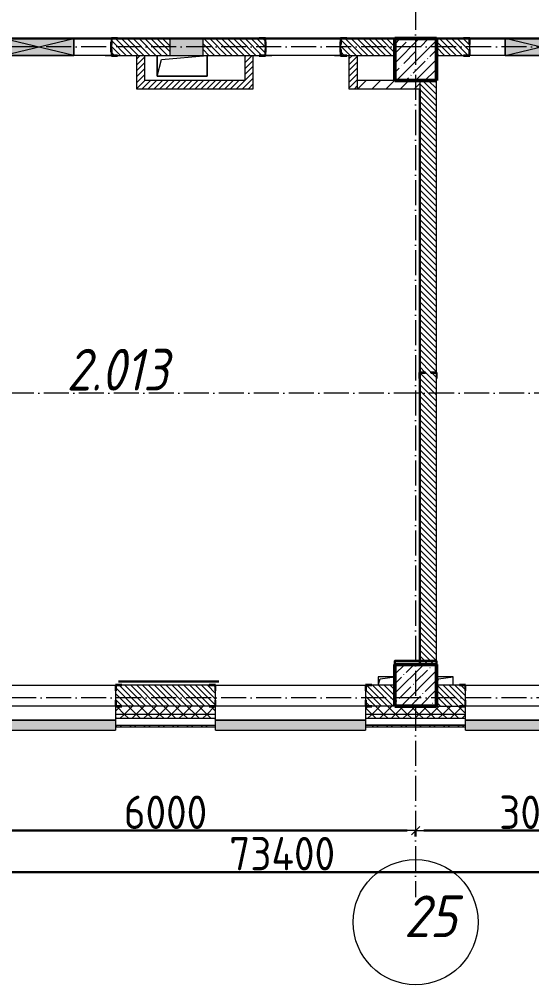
# Model space of a CAD drawing. Header units: millimetres. Extents: x -213536 to 1564669, y -45299 to 942238.
# Drawn here: x 575478 to 581625, y 623386 to 634957 of the extents above; entities that cross this region are included whole.
import ezdxf

# ---------------------------------------------------------------- set-up
doc = ezdxf.new("R2010")
doc.units = ezdxf.units.MM
doc.linetypes.add('50_200_ШТРИХ_1Т_ш5_п1_п1_', pattern=[700, 500, -100, 0, -100])
for name, color, linetype, lineweight in [('2.4) ПГП вычит ЖБбалки 0.4 м -', 24, 'Continuous', 30), ('3.1) ЖБ окна 1.2 м', 102, 'Continuous', 30), ('5) Швы', 2, 'Continuous', 30), ('A-____-____-DIMS', 7, 'Continuous', 9), ('A-DETL-GENF-OTLN', 7, 'Continuous', 9), ('A-FLOR-____-OTLN', 7, 'Continuous', 9), ('A-GENM-____-MCUT', 7, 'Continuous', 25), ('A-GENM-____-OTLN', 7, 'Continuous', 9), ('A-GENM-____-OTLN-1', 7, 'Continuous', 25), ('A-GLAZ-____-OTLN', 7, 'Continuous', 9), ('A-WALL-____-MCUT', 7, 'Continuous', 13), ('A-WALL-____-MCUT-1', 7, 'Continuous', 9), ('A-WALL-____-OTLN', 7, 'Continuous', 9), ('A-WALL-____-PATT-1', 7, 'Continuous', 9), ('A-WALL-FNSH-MCUT-1', 7, 'Continuous', 9), ('I-WALL-____-OTLN', 7, 'Continuous', 9), ('S-COLS-____-MCUT', 7, 'Continuous', 50), ('S-COLS-____-OTLN', 7, 'Continuous', 9), ('S-GRID-____-IDEN', 7, 'Continuous', 9), ('S-GRID-____-OTLN-1', 7, '50_200_ШТРИХ_1Т_ш5_п1_п1_', 9), ('Марки помещений', 7, 'Continuous', 9)]:
    doc.layers.add(name, color=color, linetype=linetype, lineweight=lineweight)
doc.layers.add('A-GLAZ-____-OTLN-1', color=7, linetype='Continuous', lineweight=9, true_color=0xc0c0c0)
doc.styles.add('ISOCPEUR_I_2', font='isocpeui.ttf', dxfattribs={"width": 0.85, "height": 2.3})
doc.styles.add('ISOCPEUR_I_9', font='isocpeui.ttf', dxfattribs={"width": 0.9, "height": 250})
doc.styles.add('СПДС', font='isocpeur.ttf', dxfattribs={"width": 0.9})
doc.dimstyles.new('Размера А3', dxfattribs={"dimtxt": 200, "dimasz": 100, "dimexe": 70, "dimexo": 100, "dimgap": 20, "dimtad": 1, "dimdec": 0, "dimrnd": 10, "dimzin": 0, "dimdsep": 46, "dimtxsty": 'СПДС', "dimblk": 'ARROWHEAD_6', "dimcen": 1, "dimclrd": 256, "dimclre": 256, "dimclrt": 256, "dimazin": 0, "dimtfac": 1, "dimtdec": 0, "dimtmove": 2, "dimatfit": 3, "dimfxl": 1, "dimtolj": 1, "dimtzin": 0, "dimarcsym": 0})
pattern_1 = [(135, (544282.637, 571544.04), (-35.35534, -35.35534), [])]
pattern_2 = [(45, (544282.64, 571544.04), (-70.71068, 70.71068), []), (135, (544282.64, 571544.04), (-70.71068, -70.71068), [])]
pattern_3 = [(45, (544282.637, 571544.04), (-35.35534, 35.35534), [])]

# ---------------------------------------------------------------- blocks, each defined once
blk = doc.blocks.new('BSC_Колонна _Прямоугольная - 500х500-V13-АР1_План отверстий 2 этажа в осях 1-64_Ю-ЯЯ')
at = {"layer": 'S-COLS-____-OTLN'}
h = blk.add_hatch(dxfattribs=at)
h.set_pattern_fill('FP_22', color=256, style=0, pattern_type=2)
h.set_pattern_definition([(45, (-35950, -55431.04), (-114.04925, 114.04925), []), (45, (-35835.95, -55431.04), (-114.04925, 114.04925), [201.613, -40.323, 3.353, -36.97])])
h.paths.add_polyline_path([(-250, -250), (250, -250), (250, 250), (-250, 250), (-250, 179)], flags=0)
at = {"layer": 'S-COLS-____-MCUT'}
for p, q in [((250, 250), (-250, 250)), ((-250, 250), (-250, -250)), ((250, -250), (250, 250)), ((-250, -250), (250, -250))]:
    blk.add_line(p, q, dxfattribs=at)
blk = doc.blocks.new('BSC_Колонна _Прямоугольная - 500х500-V14-АР1_План отверстий 2 этажа в осях 1-64_Ю-ЯЯ')
at = {"layer": 'S-COLS-____-OTLN'}
h = blk.add_hatch(dxfattribs=at)
h.set_pattern_fill('FP_23', color=256, style=0, pattern_type=2)
h.set_pattern_definition([(45, (-35950, -62931.04), (-114.04925, 114.04925), []), (45, (-35835.95, -62931.04), (-114.04925, 114.04925), [201.613, -40.323, 3.353, -36.97])])
h.paths.add_polyline_path([(-250, -250), (250, -250), (250, 250), (-250, 250)], flags=0)
at = {"layer": 'S-COLS-____-MCUT'}
for p, q in [((250, 250), (-250, 250)), ((-250, 250), (-250, -250)), ((250, -250), (250, 250)), ((-250, -250), (250, -250))]:
    blk.add_line(p, q, dxfattribs=at)
blk = doc.blocks.new('Фахверк_СКБ_Уголок - 250_2700-27497298-АР1_План отверстий 2 этажа в осях 1-64_Ю-ЯЯ')
at = {"layer": 'A-GENM-____-MCUT'}
for p, q in [((200, 181), (125, 181)), ((125, 181), (125, 106)), ((131, 106), (131, 175)), ((131, 175), (200, 175)), ((200, 175), (200, 181)), ((125, 106), (131, 106)), ((131, -6), (125, -6)), ((125, -6), (125, -81)), ((125, -81), (200, -81)), ((131, -75), (131, -6)), ((200, -75), (131, -75)), ((200, -81), (200, -75))]:
    blk.add_line(p, q, dxfattribs=at)
blk = doc.blocks.new('Фахверк_СКБ_Уголок - 200_3960-28268576-АР1_План отверстий 2 этажа в осях 1-64_Ю-ЯЯ')
at = {"layer": 'A-GENM-____-MCUT'}
for p, q in [((200, 156), (125, 156)), ((125, 156), (125, 81)), ((131, 81), (131, 150)), ((131, 150), (200, 150)), ((200, 150), (200, 156)), ((125, 81), (131, 81)), ((131, 19), (125, 19)), ((125, 19), (125, -56)), ((131, -50), (131, 19)), ((125, -56), (200, -56)), ((200, -50), (131, -50)), ((200, -56), (200, -50))]:
    blk.add_line(p, q, dxfattribs=at)
blk = doc.blocks.new('АР_Перемычка - АР_Перемычка-28357691-АР1_План отверстий 2 этажа в осях 1-64_Ю-ЯЯ')
at = {"layer": 'A-GENM-____-OTLN'}
blk.add_line((-250, -100), (-243, -100), dxfattribs=at)
blk = doc.blocks.new('154_Стойка_СКБ_Уголок - СМ-2480_200-28346303-АР1_План отверстий 2 этажа в осях 1-64_Ю-ЯЯ')
at = {"layer": 'A-GENM-____-MCUT'}
for p, q in [((125, 156), (125, 81)), ((200, 156), (125, 156)), ((131, 81), (131, 150)), ((131, 150), (200, 150)), ((200, 150), (200, 156)), ((125, 81), (131, 81)), ((131, 19), (125, 19)), ((125, 19), (125, -56)), ((131, -50), (131, 19)), ((125, -56), (200, -56)), ((200, -50), (131, -50)), ((200, -56), (200, -50))]:
    blk.add_line(p, q, dxfattribs=at)
blk = doc.blocks.new('Стойка_Влож_Полоса боковая - Полоса-V150-АР1_План отверстий 2 этажа в осях 1-64_Ю-ЯЯ')
at = {"layer": 'A-GENM-____-OTLN'}
for p, q in [((-5, 60), (0, 60)), ((-5, -60), (-5, 60)), ((0, 31), (0, -31)), ((0, -60), (-5, -60))]:
    blk.add_line(p, q, dxfattribs=at)
blk = doc.blocks.new('Стойка_Влож_Уголок_Опорный - Уголок-28213941-АР1_План отверстий 2 этажа в осях 1-64_Ю-ЯЯ')
at = {"layer": 'A-GENM-____-OTLN'}
for p, q in [((-212, -6), (-212, 0)), ((0, 0), (0, -6)), ((-212, -75), (-212, -6)), ((-212, -6), (-206, -6)), ((-212, -75), (-206, -75)), ((-6, -6), (0, -6)), ((-6, -75), (0, -75)), ((0, -6), (0, -75))]:
    blk.add_line(p, q, dxfattribs=at)
blk = doc.blocks.new('Фахверк_СКБ_Уголок - 200_3550-28267367-АР1_План отверстий 2 этажа в осях 1-64_Ю-ЯЯ')
at = {"layer": 'A-GENM-____-MCUT'}
for p, q in [((200, 156), (125, 156)), ((125, 156), (125, 81)), ((131, 81), (131, 150)), ((131, 150), (200, 150)), ((200, 150), (200, 156)), ((125, 81), (131, 81)), ((131, 19), (125, 19)), ((125, 19), (125, -56)), ((131, -50), (131, 19)), ((125, -56), (200, -56)), ((200, -50), (131, -50)), ((200, -56), (200, -50))]:
    blk.add_line(p, q, dxfattribs=at)
blk = doc.blocks.new('AR_Отверстие Ниша - Лючок-32404715-АР1_План отверстий 2 этажа в осях 1-64_Ю-ЯЯ')
at = {"layer": 'A-GLAZ-____-OTLN'}
blk.add_hatch(color=256, dxfattribs=at).paths.add_polyline_path([(-200, 100), (-200, -100), (200, -100), (200, 100)], flags=0)
for p, q in [((200, 100), (-200, 100)), ((-200, 100), (-200, -100)), ((200, -100), (200, 100)), ((-200, -100), (200, -100))]:
    blk.add_line(p, q, dxfattribs=at)
blk = doc.blocks.new('AR_Отверстие прямоугольное _в плите_ - AR_Отверстие прямоугольное _в плите_-30459255-АР1_План отверстий 2 этажа в осях 1-64_Ю-ЯЯ')
at = {"layer": 'A-GENM-____-OTLN'}
for p, q in [((-300, 125), (-300, -125)), ((-250, 75), (300, 125)), ((300, -125), (300, 125)), ((-300, -125), (-250, 75)), ((-300, -125), (300, -125))]:
    blk.add_line(p, q, dxfattribs=at)
blk = doc.blocks.new('AR_Отверстие прямоугольное _в плите_ - AR_Отверстие прямоугольное _в плите_-V167-АР1_План отверстий 2 этажа в осях 1-64_Ю-ЯЯ')
at = {"layer": 'A-GENM-____-OTLN'}
for p, q in [((100, 50), (-100, 50)), ((-100, -50), (-75, 25)), ((-75, 25), (100, 50)), ((100, -50), (100, 50))]:
    blk.add_line(p, q, dxfattribs=at)
blk = doc.blocks.new('AR_Отверстие прямоугольное _в плите_ - AR_Отверстие прямоугольное _в плите_-V175-АР1_План отверстий 2 этажа в осях 1-64_Ю-ЯЯ')
at = {"layer": 'A-GENM-____-OTLN'}
for p, q in [((100, 50), (-100, 50)), ((-100, 50), (-100, -50)), ((-100, -50), (-75, 25)), ((-75, 25), (100, 50))]:
    blk.add_line(p, q, dxfattribs=at)
blk = doc.blocks.new('Отлив_СКБ - Отлив витража_120_НВФ-31885687-АР1_План отверстий 2 этажа в осях 1-64_Ю-ЯЯ')
at = {"layer": 'A-GLAZ-____-OTLN-1'}
for points in [[(0, 0), (0, -2), (1800, -2), (1800, 0), (1023, 0)], [(0, -83), (0, -120), (1800, -120), (1800, -2), (0, -2), (0, -63)]]:
    blk.add_hatch(color=256, dxfattribs=at).paths.add_polyline_path(points, flags=0)
at = {"layer": 'A-GLAZ-____-OTLN'}
for p, q in [((0, 0), (1800, 0)), ((1800, -2), (0, -2)), ((0, -120), (0, -83)), ((1800, -83), (1800, -120)), ((0, -120), (1800, -120))]:
    blk.add_line(p, q, dxfattribs=at)
blk = doc.blocks.new('AR_Отверстие прямоугольное _в стене_ - AR_Отверстие прямоугольное _в стене__ОВ-36798040-АР1_План отверстий 2 этажа в осях 1-64_Ю-ЯЯ')
at = {"layer": 'A-GLAZ-____-OTLN'}
blk.add_hatch(color=256, dxfattribs=at).paths.add_polyline_path([(425, -100), (425, 100), (-425, 100), (-425, -100)], flags=0)
at = {"layer": 'A-DETL-GENF-OTLN'}
for p, q in [((-425, -100), (-425, 100)), ((-425, 100), (425, 100)), ((425, 100), (-425, -100)), ((-425, 100), (425, -100)), ((425, 100), (-425, 100)), ((-425, 100), (-425, -100)), ((425, 100), (425, -100)), ((425, -100), (425, 100)), ((425, -100), (-425, -100)), ((-425, -100), (425, -100))]:
    blk.add_line(p, q, dxfattribs=at)
blk = doc.blocks.new('Ось сетки - Круг_Ø6_00__ISO-2_5_0_9K_-25732049-АР1_План отверстий 2 этажа в осях 1-64_Ю-ЯЯ')
at = {"layer": 'S-GRID-____-IDEN'}
blk.add_circle((0, 0), 3, dxfattribs=at)
blk = doc.blocks.new('ARROWHEAD_6')
at = {"color": 0, "linetype": 'Continuous'}
for p, q in [((0, 0), (-1, 0)), ((-0.5, -0.5), (0.5, 0.5))]:
    blk.add_line(p, q, dxfattribs=at)
blk = doc.blocks.new('*D5567')
at = {"layer": 'A-____-____-DIMS', "lineweight": -2, "transparency": 16777216}
for p, q in [((14358, 512710), (14358, 512634)), ((14458, 512704), (20258, 512704)), ((20358, 512710), (20358, 512634))]:
    blk.add_line(p, q, dxfattribs=at)
at = {"layer": 'Defpoints', "color": 0, "lineweight": 30, "transparency": 16777216}
for p in [(14358, 512810), (20358, 512810), (20358, 512704)]:
    blk.add_point(p, dxfattribs=at)
at = {"layer": 'A-____-____-DIMS', "lineweight": -2, "transparency": 16777216, "xscale": 100, "yscale": 100, "zscale": 100, "rotation": 180}
blk.add_blockref('ARROWHEAD_6', (14358, 512704), dxfattribs=at)
at = {"layer": 'A-____-____-DIMS', "lineweight": -2, "transparency": 16777216, "xscale": 100, "yscale": 100, "zscale": 100}
blk.add_blockref('ARROWHEAD_6', (20358, 512704), dxfattribs=at)
at = {"layer": 'A-____-____-DIMS', "transparency": 16777216, "insert": (17358, 512924), "char_height": 400, "width": 2.49, "attachment_point": 5, "style": 'СПДС'}
blk.add_mtext('\\A1;6000', dxfattribs=at)
blk = doc.blocks.new('*D5568')
at = {"layer": 'A-____-____-DIMS', "lineweight": -2, "transparency": 16777216}
for p, q in [((20358, 512710), (20358, 512634)), ((20458, 512704), (23258, 512704)), ((23358, 512710), (23358, 512634))]:
    blk.add_line(p, q, dxfattribs=at)
at = {"layer": 'Defpoints', "color": 0, "lineweight": 30, "transparency": 16777216}
for p in [(20358, 512810), (23358, 512810), (23358, 512704)]:
    blk.add_point(p, dxfattribs=at)
at = {"layer": 'A-____-____-DIMS', "lineweight": -2, "transparency": 16777216, "xscale": 100, "yscale": 100, "zscale": 100, "rotation": 180}
blk.add_blockref('ARROWHEAD_6', (20358, 512704), dxfattribs=at)
at = {"layer": 'A-____-____-DIMS', "lineweight": -2, "transparency": 16777216, "xscale": 100, "yscale": 100, "zscale": 100}
blk.add_blockref('ARROWHEAD_6', (23358, 512704), dxfattribs=at)
at = {"layer": 'A-____-____-DIMS', "transparency": 16777216, "insert": (21858, 512924), "char_height": 400, "width": 2.49, "attachment_point": 5, "style": 'СПДС'}
blk.add_mtext('\\A1;3000', dxfattribs=at)
blk = doc.blocks.new('*D5556')
at = {"layer": 'A-____-____-DIMS', "lineweight": -2, "transparency": 16777216}
for p, q in [((-17942, 512214), (-17942, 512138)), ((-17842, 512208), (55358, 512208)), ((55458, 512214), (55458, 512138))]:
    blk.add_line(p, q, dxfattribs=at)
at = {"layer": 'Defpoints', "color": 0, "lineweight": 30, "transparency": 16777216}
for p in [(-17942, 512314), (55458, 512314), (55458, 512208)]:
    blk.add_point(p, dxfattribs=at)
at = {"layer": 'A-____-____-DIMS', "lineweight": -2, "transparency": 16777216, "xscale": 100, "yscale": 100, "zscale": 100, "rotation": 180}
blk.add_blockref('ARROWHEAD_6', (-17942, 512208), dxfattribs=at)
at = {"layer": 'A-____-____-DIMS', "lineweight": -2, "transparency": 16777216, "xscale": 100, "yscale": 100, "zscale": 100}
blk.add_blockref('ARROWHEAD_6', (55458, 512208), dxfattribs=at)
at = {"layer": 'A-____-____-DIMS', "transparency": 16777216, "insert": (18758, 512428), "char_height": 400, "width": 3.19, "attachment_point": 5, "style": 'СПДС'}
blk.add_mtext('\\A1;73400', dxfattribs=at)
blk = doc.blocks.new('2этаж')
at = {"layer": 'S-GRID-____-OTLN-1', "color": 251, "ltscale": 0.6, "true_color": 0x636466}
for p, q in [((20358.3, 549908.8), (20358.3, 511907.5)), ((88482.7, 522097), (-20260.4, 522097)), ((59888.4, 517947), (-20260.4, 517947)), ((88482.7, 514297), (-20260.4, 514297))]:
    blk.add_line(p, q, dxfattribs=at)
at = {"layer": 'S-GRID-____-IDEN', "xscale": 250, "yscale": 250, "zscale": 99.99999999999993, "rotation": 180}
blk.add_blockref('Ось сетки - Круг_Ø6_00__ISO-2_5_0_9K_-25732049-АР1_План отверстий 2 этажа в осях 1-64_Ю-ЯЯ', (20358.3, 511607.5), dxfattribs=at)
at = {"layer": 'S-GRID-____-IDEN', "insert": (20219.4, 511927.3), "char_height": 500, "width": 404.05, "attachment_point": 1, "style": 'ISOCPEUR_I_9'}
blk.add_mtext('25', dxfattribs=at)
at = {"layer": 'A-____-____-DIMS'}
for base, p1, p2, picture, middle in [((20358.3, 512704.4), (14358.3, 512810.5), (20358.3, 512810.5), '*D5567', (17358.3, 512924.4)), ((23358.3, 512704.4), (20358.3, 512810.5), (23358.3, 512810.5), '*D5568', (21858.3, 512924.4)), ((55458.3, 512207.6), (-17941.7, 512313.7), (55458.3, 512313.7), '*D5556', (18758.3, 512427.6))]:
    dim = blk.add_linear_dim(base=base, p1=p1, p2=p2, dimstyle='Размера А3', override={"dimtxt": 400}, dxfattribs=at)
    dim.commit()
    dim.dimension.update_dxf_attribs({"geometry": picture, "text_midpoint": middle})

msp = doc.modelspace()

# ---------------------------------------------------------------- hatches: boundary and pattern name
at = {"layer": 'A-WALL-____-PATT-1'}
h = msp.add_hatch(dxfattribs=at)
h.set_pattern_fill('FP_6', color=256, style=0, pattern_type=2)
h.set_pattern_definition(pattern_1)
h.paths.add_polyline_path([(579982.6, 634525.1), (579982.6, 634725.1), (579338.6, 634725.1), (579338.6, 634656.1), (579332.6, 634656.1), (579332.6, 634594.1), (579338.6, 634594.1), (579338.6, 634525.1), (579617.5, 634525.1)], flags=0)
h.paths.add_polyline_path([(578426.6, 634525.1), (578426.6, 634594.1), (578432.6, 634594.1), (578432.6, 634656.1), (578426.6, 634656.1), (578426.6, 634725.1), (577682.6, 634725.1), (577682.6, 634525.1), (578357.6, 634525.1)], flags=0)
h.paths.add_polyline_path([(577282.6, 634525.1), (577282.6, 634725.1), (576588.6, 634725.1), (576588.6, 634656.1), (576582.6, 634656.1), (576582.6, 634594.1), (576588.6, 634594.1), (576588.6, 634525.1), (576657.6, 634525.1)], flags=0)
h.paths.add_polyline_path([(574482.6, 634525.1), (574876.6, 634525.1), (574876.6, 634594.1), (574882.6, 634594.1), (574882.6, 634656.1), (574876.6, 634656.1), (574876.6, 634725.1), (574482.6, 634725.1)], flags=0)
h = msp.add_hatch(dxfattribs=at)
h.set_pattern_fill('FP_6', color=256, style=0, pattern_type=2)
h.set_pattern_definition(pattern_1)
h.paths.add_polyline_path([(582982.6, 634525.1), (582982.6, 634725.1), (582588.6, 634725.1), (582588.6, 634656.1), (582582.6, 634656.1), (582582.6, 634594.1), (582588.6, 634594.1), (582588.6, 634525.1), (582657.6, 634525.1)], flags=0)
h.paths.add_polyline_path([(580807.6, 634525.1), (580876.6, 634525.1), (580876.6, 634594.1), (580882.6, 634594.1), (580882.6, 634656.1), (580876.6, 634656.1), (580876.6, 634725.1), (580482.6, 634725.1), (580482.6, 634525.1)], flags=0)
h = msp.add_hatch(dxfattribs=at)
h.set_pattern_fill('FP_5', color=256, style=0, pattern_type=2)
h.set_pattern_definition(pattern_3)
h.paths.add_polyline_path([(576982.6, 634125.1), (576982.6, 634525.1), (576882.6, 634525.1), (576882.6, 634125.1)], flags=0)
h = msp.add_hatch(dxfattribs=at)
h.set_pattern_fill('FP_5', color=256, style=0, pattern_type=2)
h.set_pattern_definition(pattern_3)
h.paths.add_polyline_path([(578282.6, 634125.1), (578282.6, 634525.1), (578182.6, 634525.1), (578182.6, 634125.1)], flags=0)
h = msp.add_hatch(dxfattribs=at)
h.set_pattern_fill('FP_5', color=256, style=0, pattern_type=2)
h.set_pattern_definition(pattern_3)
h.paths.add_polyline_path([(579532.6, 634125.1), (579532.6, 634525.1), (579432.6, 634525.1), (579432.6, 634125.1)], flags=0)
h = msp.add_hatch(dxfattribs=at)
h.set_pattern_fill('FP_5', color=256, style=0, pattern_type=2)
h.set_pattern_definition(pattern_3)
h.paths.add_polyline_path([(576982.6, 634125.1), (578182.6, 634125.1), (578182.6, 634225.1), (576982.6, 634225.1)], flags=0)
h = msp.add_hatch(dxfattribs=at)
h.set_pattern_fill('FP_4', color=256, style=0, pattern_type=2)
h.set_pattern_definition([(45, (544282.64, 571544.04), (-84.85281, 84.85281), [])])
h.paths.add_polyline_path([(579617.5, 634125.1), (580282.6, 634125.1), (580282.6, 634225.1), (579532.6, 634225.1), (579532.6, 634125.1)], flags=0)
h = msp.add_hatch(dxfattribs=at)
h.set_pattern_fill('FP_6', color=256, style=0, pattern_type=2)
h.set_pattern_definition(pattern_1)
h.paths.add_polyline_path([(580282.6, 627225.1), (580482.6, 627225.1), (580482.6, 630719.1), (580413.6, 630719.1), (580413.6, 630725.1), (580482.6, 630725.1), (580482.6, 634225.1), (580282.6, 634225.1), (580282.6, 630725.1), (580351.6, 630725.1), (580351.6, 630719.1), (580282.6, 630719.1), (580282.6, 628768.6)], flags=0)
h = msp.add_hatch(dxfattribs=at)
h.set_pattern_fill('FP_6', color=256, style=0, pattern_type=2)
h.set_pattern_definition(pattern_1)
h.paths.add_polyline_path([(579638.6, 626725.1), (579982.6, 626725.1), (579982.6, 626975.1), (579638.6, 626975.1), (579638.6, 626906.1), (579632.6, 626906.1), (579632.6, 626794.1), (579638.6, 626794.1)], flags=0)
h.paths.add_polyline_path([(577757.6, 626725.1), (577826.6, 626725.1), (577826.6, 626794.1), (577832.6, 626794.1), (577832.6, 626906.1), (577826.6, 626906.1), (577826.6, 626975.1), (576638.6, 626975.1), (576638.6, 626906.1), (576632.6, 626906.1), (576632.6, 626794.1), (576638.6, 626794.1), (576638.6, 626725.1), (576707.6, 626725.1)], flags=0)
h.paths.add_polyline_path([(574826.6, 626725.1), (574826.6, 626794.1), (574832.6, 626794.1), (574832.6, 626906.1), (574826.6, 626906.1), (574826.6, 626975.1), (574482.6, 626975.1), (574482.6, 626725.1), (574757.6, 626725.1)], flags=0)
h = msp.add_hatch(dxfattribs=at)
h.set_pattern_fill('FP_6', color=256, style=0, pattern_type=2)
h.set_pattern_definition(pattern_1)
h.paths.add_polyline_path([(582982.6, 626725.1), (582982.6, 626975.1), (582638.6, 626975.1), (582638.6, 626906.1), (582632.6, 626906.1), (582632.6, 626794.1), (582638.6, 626794.1), (582638.6, 626725.1), (582707.6, 626725.1)], flags=0)
h.paths.add_polyline_path([(580826.6, 626725.1), (580826.6, 626794.1), (580832.6, 626794.1), (580832.6, 626906.1), (580826.6, 626906.1), (580826.6, 626975.1), (580482.6, 626975.1), (580482.6, 626725.1), (580757.6, 626725.1)], flags=0)
h = msp.add_hatch(dxfattribs=at)
h.set_pattern_fill('FP_1', color=256, style=0, pattern_type=2)
h.set_pattern_definition(pattern_2)
h.paths.add_polyline_path([(618502.5, 626625.1), (618582.6, 626625.1), (618582.6, 626725.1), (612232.6, 626725.1), (612232.6, 626625.1), (614967.5, 626625.1)], flags=0)
h.paths.add_polyline_path([(609282.6, 626625.1), (611232.6, 626625.1), (611232.6, 626725.1), (609357.6, 626725.1), (609357.6, 626719.1), (609282.6, 626719.1)], flags=0)
h.paths.add_polyline_path([(608282.6, 626625.1), (608282.6, 626719.1), (608207.6, 626719.1), (608207.6, 626725.1), (607257.6, 626725.1), (607257.6, 626719.1), (607182.6, 626719.1), (607182.6, 626625.1), (607897.5, 626625.1)], flags=0)
h.paths.add_polyline_path([(604362.5, 626625.1), (605382.6, 626625.1), (605382.6, 626719.1), (605307.6, 626719.1), (605307.6, 626725.1), (604257.6, 626725.1), (604257.6, 626719.1), (604182.6, 626719.1), (604182.6, 626625.1), (604257.6, 626625.1)], flags=0)
h.paths.add_polyline_path([(602382.6, 626625.1), (602382.6, 626719.1), (602307.6, 626719.1), (602307.6, 626725.1), (601257.6, 626725.1), (601257.6, 626719.1), (601182.6, 626719.1), (601182.6, 626625.1), (601711.2, 626625.1)], flags=0)
h.paths.add_polyline_path([(598618.1, 626625.1), (599382.6, 626625.1), (599382.6, 626719.1), (599307.6, 626719.1), (599307.6, 626725.1), (598257.6, 626725.1), (598257.6, 626719.1), (598182.6, 626719.1), (598182.6, 626625.1), (598532.6, 626625.1)], flags=0)
h.paths.add_polyline_path([(596307.6, 626625.1), (596382.6, 626625.1), (596382.6, 626719.1), (596307.6, 626719.1), (596307.6, 626725.1), (595257.6, 626725.1), (595257.6, 626719.1), (595182.6, 626719.1), (595182.6, 626625.1), (595525, 626625.1)], flags=0)
h.paths.add_polyline_path([(592182.6, 626625.1), (593382.6, 626625.1), (593382.6, 626719.1), (593307.6, 626719.1), (593307.6, 626725.1), (592257.6, 626725.1), (592257.6, 626719.1), (592182.6, 626719.1)], flags=0)
h.paths.add_polyline_path([(586757.6, 626625.1), (586832.6, 626625.1), (586832.6, 626719.1), (586757.6, 626719.1), (586757.6, 626725.1), (585707.6, 626725.1), (585707.6, 626719.1), (585632.6, 626719.1), (585632.6, 626625.1), (586687.5, 626625.1)], flags=0)
h.paths.add_polyline_path([(588707.6, 626625.1), (590382.6, 626625.1), (590382.6, 626719.1), (590307.6, 626719.1), (590307.6, 626725.1), (588707.6, 626725.1), (588707.6, 626719.1), (588632.6, 626719.1), (588632.6, 626625.1)], flags=0)
h.paths.add_polyline_path([(583757.6, 626625.1), (583832.6, 626625.1), (583832.6, 626719.1), (583757.6, 626719.1), (583757.6, 626725.1), (582707.6, 626725.1), (582707.6, 626719.1), (582632.6, 626719.1), (582632.6, 626625.1), (583482.6, 626625.1)], flags=0)
h.paths.add_polyline_path([(580832.6, 626625.1), (580832.6, 626719.1), (580757.6, 626719.1), (580757.6, 626725.1), (579707.6, 626725.1), (579707.6, 626719.1), (579632.6, 626719.1), (579632.6, 626625.1), (580501.2, 626625.1)], flags=0)
h.paths.add_polyline_path([(576632.6, 626625.1), (577832.6, 626625.1), (577832.6, 626719.1), (577757.6, 626719.1), (577757.6, 626725.1), (576707.6, 626725.1), (576707.6, 626719.1), (576632.6, 626719.1)], flags=0)
h.paths.add_polyline_path([(574832.6, 626625.1), (574832.6, 626719.1), (574757.6, 626719.1), (574757.6, 626725.1), (573707.6, 626725.1), (573707.6, 626719.1), (573632.6, 626719.1), (573632.6, 626625.1), (574757.6, 626625.1)], flags=0)
h.paths.add_polyline_path([(570982.6, 626625.1), (571832.6, 626625.1), (571832.6, 626719.1), (571757.6, 626719.1), (571757.6, 626725.1), (570707.6, 626725.1), (570707.6, 626719.1), (570632.6, 626719.1), (570632.6, 626625.1), (570780, 626625.1)], flags=0)
h.paths.add_polyline_path([(568832.6, 626625.1), (568832.6, 626719.1), (568757.6, 626719.1), (568757.6, 626725.1), (567707.6, 626725.1), (567707.6, 626719.1), (567632.6, 626719.1), (567632.6, 626625.1), (568128.7, 626625.1)], flags=0)
h.paths.add_polyline_path([(565832.6, 626625.1), (565832.6, 626719.1), (565757.6, 626719.1), (565757.6, 626725.1), (564707.6, 626725.1), (564707.6, 626719.1), (564632.6, 626719.1), (564632.6, 626625.1), (565757.6, 626625.1)], flags=0)
h.paths.add_polyline_path([(562832.6, 626625.1), (562832.6, 626719.1), (562757.6, 626719.1), (562757.6, 626725.1), (561707.6, 626725.1), (561707.6, 626719.1), (561632.6, 626719.1), (561632.6, 626625.1), (562826.2, 626625.1)], flags=0)
h.paths.add_polyline_path([(560632.6, 626625.1), (560632.6, 626719.1), (560557.6, 626719.1), (560557.6, 626725.1), (550832.6, 626725.1), (550832.6, 626625.1), (560175, 626625.1)], flags=0)
h.paths.add_polyline_path([(549832.6, 626625.1), (549832.6, 626725.1), (541832.6, 626725.1), (541832.6, 626625.1), (547802.5, 626625.1)], flags=0)
h = msp.add_hatch(dxfattribs=at)
h.set_pattern_fill('FP_1', color=256, style=0, pattern_type=2)
h.set_pattern_definition(pattern_2)
h.paths.add_polyline_path([(618582.6, 626575.1), (618582.6, 626625.1), (612232.6, 626625.1), (612232.6, 626575.1), (618502.5, 626575.1)], flags=0)
h.paths.add_polyline_path([(611232.6, 626575.1), (611232.6, 626625.1), (609282.6, 626625.1), (609282.6, 626575.1), (609665, 626575.1)], flags=0)
h.paths.add_polyline_path([(608282.6, 626575.1), (608282.6, 626625.1), (607182.6, 626625.1), (607182.6, 626575.1), (607897.5, 626575.1)], flags=0)
h.paths.add_polyline_path([(605382.6, 626575.1), (605382.6, 626625.1), (604182.6, 626625.1), (604182.6, 626575.1), (604362.5, 626575.1)], flags=0)
h.paths.add_polyline_path([(602382.6, 626575.1), (602382.6, 626625.1), (601182.6, 626625.1), (601182.6, 626575.1), (601711.2, 626575.1)], flags=0)
h.paths.add_polyline_path([(599382.6, 626575.1), (599382.6, 626625.1), (598182.6, 626625.1), (598182.6, 626575.1), (599060, 626575.1)], flags=0)
h.paths.add_polyline_path([(595182.6, 626575.1), (596382.6, 626575.1), (596382.6, 626625.1), (595182.6, 626625.1)], flags=0)
h.paths.add_polyline_path([(592873.7, 626575.1), (593382.6, 626575.1), (593382.6, 626625.1), (592182.6, 626625.1), (592182.6, 626575.1)], flags=0)
h.paths.add_polyline_path([(588632.6, 626575.1), (590382.6, 626575.1), (590382.6, 626625.1), (588632.6, 626625.1)], flags=0)
h.paths.add_polyline_path([(585632.6, 626575.1), (586832.6, 626575.1), (586832.6, 626625.1), (585632.6, 626625.1)], flags=0)
h.paths.add_polyline_path([(583832.6, 626575.1), (583832.6, 626625.1), (582632.6, 626625.1), (582632.6, 626575.1), (583152.5, 626575.1)], flags=0)
h.paths.add_polyline_path([(577832.6, 626575.1), (577832.6, 626625.1), (576632.6, 626625.1), (576632.6, 626575.1)], flags=0)
h.paths.add_polyline_path([(579632.6, 626575.1), (580832.6, 626575.1), (580832.6, 626625.1), (579632.6, 626625.1)], flags=0)
h.paths.add_polyline_path([(574832.6, 626575.1), (574832.6, 626625.1), (573632.6, 626625.1), (573632.6, 626575.1), (574315, 626575.1)], flags=0)
h.paths.add_polyline_path([(571832.6, 626575.1), (571832.6, 626625.1), (570632.6, 626625.1), (570632.6, 626575.1), (571663.7, 626575.1)], flags=0)
h.paths.add_polyline_path([(567632.6, 626575.1), (568832.6, 626575.1), (568832.6, 626625.1), (567632.6, 626625.1)], flags=0)
h.paths.add_polyline_path([(565832.6, 626575.1), (565832.6, 626625.1), (564632.6, 626625.1), (564632.6, 626575.1), (565477.5, 626575.1)], flags=0)
h.paths.add_polyline_path([(562826.2, 626575.1), (562832.6, 626575.1), (562832.6, 626625.1), (561632.6, 626625.1), (561632.6, 626575.1), (561942.5, 626575.1)], flags=0)
h.paths.add_polyline_path([(560632.6, 626575.1), (560632.6, 626625.1), (550832.6, 626625.1), (550832.6, 626575.1), (560175, 626575.1)], flags=0)
h.paths.add_polyline_path([(549832.6, 626575.1), (549832.6, 626625.1), (541732.6, 626625.1), (541732.6, 626575.1), (547802.5, 626575.1)], flags=0)
h = msp.add_hatch(dxfattribs=at)
h.set_pattern_fill('FP_3', color=256, style=0, pattern_type=2)
h.set_pattern_definition([(45, (544282.64, 571544.04), (-85.53659, 85.53659), []), (45, (544339.66, 571544.04), (-85.53659, 85.53659), [])])
h.paths.add_polyline_path([(589497.6, 626475.1), (589497.6, 626495.1), (588632.6, 626495.1), (588632.6, 626475.1), (589338.7, 626475.1)], flags=0)
h.paths.add_polyline_path([(586687.5, 626475.1), (586832.6, 626475.1), (586832.6, 626495.1), (585632.6, 626495.1), (585632.6, 626475.1)], flags=0)
h.paths.add_polyline_path([(583152.5, 626475.1), (583832.6, 626475.1), (583832.6, 626495.1), (582632.6, 626495.1), (582632.6, 626475.1)], flags=0)
h.paths.add_polyline_path([(580832.6, 626475.1), (580832.6, 626495.1), (579632.6, 626495.1), (579632.6, 626475.1), (580501.2, 626475.1)], flags=0)
h.paths.add_polyline_path([(577832.6, 626475.1), (577832.6, 626495.1), (576632.6, 626495.1), (576632.6, 626475.1)], flags=0)
h.paths.add_polyline_path([(574832.6, 626475.1), (574832.6, 626495.1), (573632.6, 626495.1), (573632.6, 626475.1), (574315, 626475.1)], flags=0)
h.paths.add_polyline_path([(571663.7, 626475.1), (571832.6, 626475.1), (571832.6, 626495.1), (570632.6, 626495.1), (570632.6, 626475.1), (570780, 626475.1)], flags=0)
h.paths.add_polyline_path([(568832.6, 626475.1), (568832.6, 626495.1), (567632.6, 626495.1), (567632.6, 626475.1), (568128.7, 626475.1)], flags=0)
h.paths.add_polyline_path([(565477.5, 626475.1), (565832.6, 626475.1), (565832.6, 626495.1), (564632.6, 626495.1), (564632.6, 626475.1)], flags=0)
h.paths.add_polyline_path([(561632.6, 626475.1), (562832.6, 626475.1), (562832.6, 626495.1), (561632.6, 626495.1)], flags=0)
h.paths.add_polyline_path([(560632.6, 626475.1), (560632.6, 626495.1), (550832.6, 626495.1), (550832.6, 626475.1), (560175, 626475.1)], flags=0)
h.paths.add_polyline_path([(549832.6, 626475.1), (549832.6, 626495.1), (541602.6, 626495.1), (541602.6, 626475.1), (547802.5, 626475.1)], flags=0)

# ---------------------------------------------------------------- linework, layer by layer
at = {"layer": '2.4) ПГП вычит ЖБбалки 0.4 м -'}
msp.add_lwpolyline([(580282.6, 634125.1), (580282.6, 627225.1)], dxfattribs=at)
at = {"layer": '5) Швы', "lineweight": 30}
for points in [[(561920.1, 634725.1), (588552.6, 634725.1)], [(576670.1, 627018.6), (577870.1, 627018.6)]]:
    msp.add_lwpolyline(points, dxfattribs=at)
at = {"layer": '5) Швы'}
msp.add_lwpolyline([(579982.6, 627016.2), (579982.6, 627266.2), (580482.6, 627266.2), (580482.6, 627016.2)], dxfattribs=at)
at = {"layer": 'A-FLOR-____-OTLN'}
for p, q in [((577132.6, 634275.1), (577132.6, 634525.1)), ((577732.6, 634525.1), (577732.6, 634275.1)), ((577732.6, 634275.1), (577132.6, 634275.1))]:
    msp.add_line(p, q, dxfattribs=at)
at = {"layer": 'A-WALL-____-MCUT'}
for p, q in [((577282.6, 634725.1), (576657.6, 634725.1)), ((578357.6, 634725.1), (577682.6, 634725.1)), ((579982.6, 634725.1), (579407.6, 634725.1)), ((580807.6, 634725.1), (580482.6, 634725.1)), ((580882.6, 634594.1), (580882.6, 634656.1)), ((576657.6, 634525.1), (577282.6, 634525.1)), ((577682.6, 634525.1), (578357.6, 634525.1)), ((579407.6, 634525.1), (579982.6, 634525.1)), ((580482.6, 634525.1), (580807.6, 634525.1)), ((580282.6, 634225.1), (580282.6, 630725.1)), ((580482.6, 630725.1), (580482.6, 634225.1)), ((580282.6, 630650.1), (580282.6, 627225.1)), ((580482.6, 627225.1), (580482.6, 630650.1)), ((577757.6, 626975.1), (576707.6, 626975.1)), ((579982.6, 626975.1), (579707.6, 626975.1)), ((580757.6, 626975.1), (580482.6, 626975.1)), ((576632.6, 626906.1), (576632.6, 626794.1)), ((577832.6, 626794.1), (577832.6, 626906.1)), ((579632.6, 626906.1), (579632.6, 626794.1)), ((580832.6, 626794.1), (580832.6, 626906.1)), ((576632.6, 626719.1), (576632.6, 626495.1)), ((577832.6, 626495.1), (577832.6, 626719.1)), ((579632.6, 626719.1), (579632.6, 626495.1)), ((580482.6, 626725.1), (580757.6, 626725.1)), ((580832.6, 626495.1), (580832.6, 626719.1)), ((576632.6, 626495.1), (577832.6, 626495.1)), ((579632.6, 626495.1), (580832.6, 626495.1))]:
    msp.add_line(p, q, dxfattribs=at)
at = {"layer": 'A-WALL-____-MCUT-1'}
for p, q in [((577757.6, 626725.1), (576707.6, 626725.1)), ((579982.6, 626725.1), (579707.6, 626725.1)), ((577832.6, 626625.1), (576632.6, 626625.1)), ((580832.6, 626625.1), (579632.6, 626625.1)), ((577832.6, 626575.1), (576632.6, 626575.1)), ((580832.6, 626575.1), (579632.6, 626575.1))]:
    msp.add_line(p, q, dxfattribs=at)
at = {"layer": 'A-WALL-____-OTLN'}
for p, q in [((574832.6, 626975.1), (576632.6, 626975.1)), ((577832.6, 626975.1), (579632.6, 626975.1)), ((580832.6, 626975.1), (582632.6, 626975.1)), ((576632.6, 626725.1), (574832.6, 626725.1)), ((579632.6, 626725.1), (577832.6, 626725.1)), ((582632.6, 626725.1), (580832.6, 626725.1))]:
    msp.add_line(p, q, dxfattribs=at)
at = {"layer": 'A-WALL-FNSH-MCUT-1'}
for p, q in [((576882.6, 634525.1), (576882.6, 634125.1)), ((576982.6, 634225.1), (576982.6, 634525.1)), ((578182.6, 634525.1), (578182.6, 634225.1)), ((578282.6, 634125.1), (578282.6, 634525.1)), ((579432.6, 634525.1), (579432.6, 634125.1)), ((579532.6, 634525.1), (579532.6, 634125.1)), ((576882.6, 634125.1), (578282.6, 634125.1)), ((578182.6, 634225.1), (576982.6, 634225.1)), ((579432.6, 634125.1), (580282.6, 634125.1)), ((579982.6, 634225.1), (579532.6, 634225.1)), ((576632.6, 626495.1), (576632.6, 626495.1)), ((576632.6, 626495.1), (576632.6, 626475.1)), ((576632.6, 626475.1), (577832.6, 626475.1)), ((577832.6, 626475.1), (577832.6, 626495.1)), ((580832.6, 626495.1), (579632.6, 626495.1)), ((579632.6, 626495.1), (579632.6, 626475.1)), ((579632.6, 626475.1), (580832.6, 626475.1)), ((580832.6, 626475.1), (580832.6, 626495.1))]:
    msp.add_line(p, q, dxfattribs=at)
at = {"layer": 'I-WALL-____-OTLN'}
for p, q in [((576132.6, 634725.1), (576582.6, 634725.1)), ((578432.6, 634725.1), (578462.6, 634725.1)), ((579302.6, 634725.1), (579332.6, 634725.1)), ((580882.6, 634725.1), (581307.6, 634725.1)), ((576582.6, 634525.1), (576132.6, 634525.1)), ((579332.6, 634525.1), (578432.6, 634525.1)), ((581307.6, 634525.1), (580882.6, 634525.1))]:
    msp.add_line(p, q, dxfattribs=at)

# ---------------------------------------------------------------- block references
at = {"layer": '3.1) ЖБ окна 1.2 м'}
msp.add_blockref('2этаж', (559874.3, 112528.1), dxfattribs=at)
at = {"layer": 'A-GENM-____-OTLN'}
for name, p, rotation in [('Стойка_Влож_Уголок_Опорный - Уголок-28213941-АР1_План отверстий 2 этажа в осях 1-64_Ю-ЯЯ', (576582.6, 634519.1), 269.9999999999995), ('Стойка_Влож_Уголок_Опорный - Уголок-28213941-АР1_План отверстий 2 этажа в осях 1-64_Ю-ЯЯ', (578432.6, 634731.1), 89.99999999999955), ('Стойка_Влож_Уголок_Опорный - Уголок-28213941-АР1_План отверстий 2 этажа в осях 1-64_Ю-ЯЯ', (579332.6, 634519.1), 269.9999999999995), ('Стойка_Влож_Полоса боковая - Полоса-V150-АР1_План отверстий 2 этажа в осях 1-64_Ю-ЯЯ', (578432.6, 634625.1), 180)]:
    msp.add_blockref(name, p, dxfattribs=dict(at, rotation=rotation))
for name, p in [('Стойка_Влож_Полоса боковая - Полоса-V150-АР1_План отверстий 2 этажа в осях 1-64_Ю-ЯЯ', (576582.6, 634625.1)), ('Стойка_Влож_Полоса боковая - Полоса-V150-АР1_План отверстий 2 этажа в осях 1-64_Ю-ЯЯ', (579332.6, 634625.1)), ('AR_Отверстие прямоугольное _в плите_ - AR_Отверстие прямоугольное _в плите_-30459255-АР1_План отверстий 2 этажа в осях 1-64_Ю-ЯЯ', (577432.6, 634400.1)), ('АР_Перемычка - АР_Перемычка-28357691-АР1_План отверстий 2 этажа в осях 1-64_Ю-ЯЯ', (578432.6, 634625.1)), ('AR_Отверстие прямоугольное _в плите_ - AR_Отверстие прямоугольное _в плите_-V175-АР1_План отверстий 2 этажа в осях 1-64_Ю-ЯЯ', (579882.6, 627025.1)), ('AR_Отверстие прямоугольное _в плите_ - AR_Отверстие прямоугольное _в плите_-V167-АР1_План отверстий 2 этажа в осях 1-64_Ю-ЯЯ', (580582.6, 627025.1))]:
    msp.add_blockref(name, p, dxfattribs=at)
at = {"layer": 'A-GENM-____-OTLN-1'}
for name, p in [('154_Стойка_СКБ_Уголок - СМ-2480_200-28346303-АР1_План отверстий 2 этажа в осях 1-64_Ю-ЯЯ', (576457.6, 634575.1)), ('154_Стойка_СКБ_Уголок - СМ-2480_200-28346303-АР1_План отверстий 2 этажа в осях 1-64_Ю-ЯЯ', (579207.6, 634575.1)), ('Фахверк_СКБ_Уголок - 250_2700-27497298-АР1_План отверстий 2 этажа в осях 1-64_Ю-ЯЯ', (576507.6, 626800.1)), ('Фахверк_СКБ_Уголок - 250_2700-27497298-АР1_План отверстий 2 этажа в осях 1-64_Ю-ЯЯ', (579507.6, 626800.1))]:
    msp.add_blockref(name, p, dxfattribs=at)
for name, p, rotation in [('154_Стойка_СКБ_Уголок - СМ-2480_200-28346303-АР1_План отверстий 2 этажа в осях 1-64_Ю-ЯЯ', (578557.6, 634675.1), 180), ('Фахверк_СКБ_Уголок - 200_3960-28268576-АР1_План отверстий 2 этажа в осях 1-64_Ю-ЯЯ', (581007.6, 634675.1), 180), ('Фахверк_СКБ_Уголок - 200_3550-28267367-АР1_План отверстий 2 этажа в осях 1-64_Ю-ЯЯ', (580332.6, 630850.1), 269.9999999999999), ('Фахверк_СКБ_Уголок - 250_2700-27497298-АР1_План отверстий 2 этажа в осях 1-64_Ю-ЯЯ', (577957.6, 626900.1), 180), ('Фахверк_СКБ_Уголок - 250_2700-27497298-АР1_План отверстий 2 этажа в осях 1-64_Ю-ЯЯ', (580957.6, 626900.1), 180)]:
    msp.add_blockref(name, p, dxfattribs=dict(at, rotation=rotation))
at = {"layer": 'A-GLAZ-____-OTLN', "rotation": 180}
for name, p in [('AR_Отверстие прямоугольное _в стене_ - AR_Отверстие прямоугольное _в стене__ОВ-36798040-АР1_План отверстий 2 этажа в осях 1-64_Ю-ЯЯ', (575707.6, 634625.1)), ('AR_Отверстие Ниша - Лючок-32404715-АР1_План отверстий 2 этажа в осях 1-64_Ю-ЯЯ', (577482.6, 634625.1)), ('AR_Отверстие прямоугольное _в стене_ - AR_Отверстие прямоугольное _в стене__ОВ-36798040-АР1_План отверстий 2 этажа в осях 1-64_Ю-ЯЯ', (581732.6, 634625.1))]:
    msp.add_blockref(name, p, dxfattribs=at)
at = {"layer": 'A-GLAZ-____-OTLN'}
for p in [(574832.6, 626558.1), (577832.6, 626558.1), (580832.6, 626558.1)]:
    msp.add_blockref('Отлив_СКБ - Отлив витража_120_НВФ-31885687-АР1_План отверстий 2 этажа в осях 1-64_Ю-ЯЯ', p, dxfattribs=at)
at = {"layer": 'S-COLS-____-OTLN'}
for name, p in [('BSC_Колонна _Прямоугольная - 500х500-V14-АР1_План отверстий 2 этажа в осях 1-64_Ю-ЯЯ', (580232.6, 634475.1)), ('BSC_Колонна _Прямоугольная - 500х500-V13-АР1_План отверстий 2 этажа в осях 1-64_Ю-ЯЯ', (580232.6, 626975.1))]:
    msp.add_blockref(name, p, dxfattribs=at)

# ---------------------------------------------------------------- texts
at = {"layer": 'Марки помещений', "insert": (576045.2, 631007.2), "char_height": 500, "width": 737.552, "attachment_point": 1, "style": 'ISOCPEUR_I_2'}
msp.add_mtext('2.013', dxfattribs=at)

doc.saveas('drawing.dxf')
